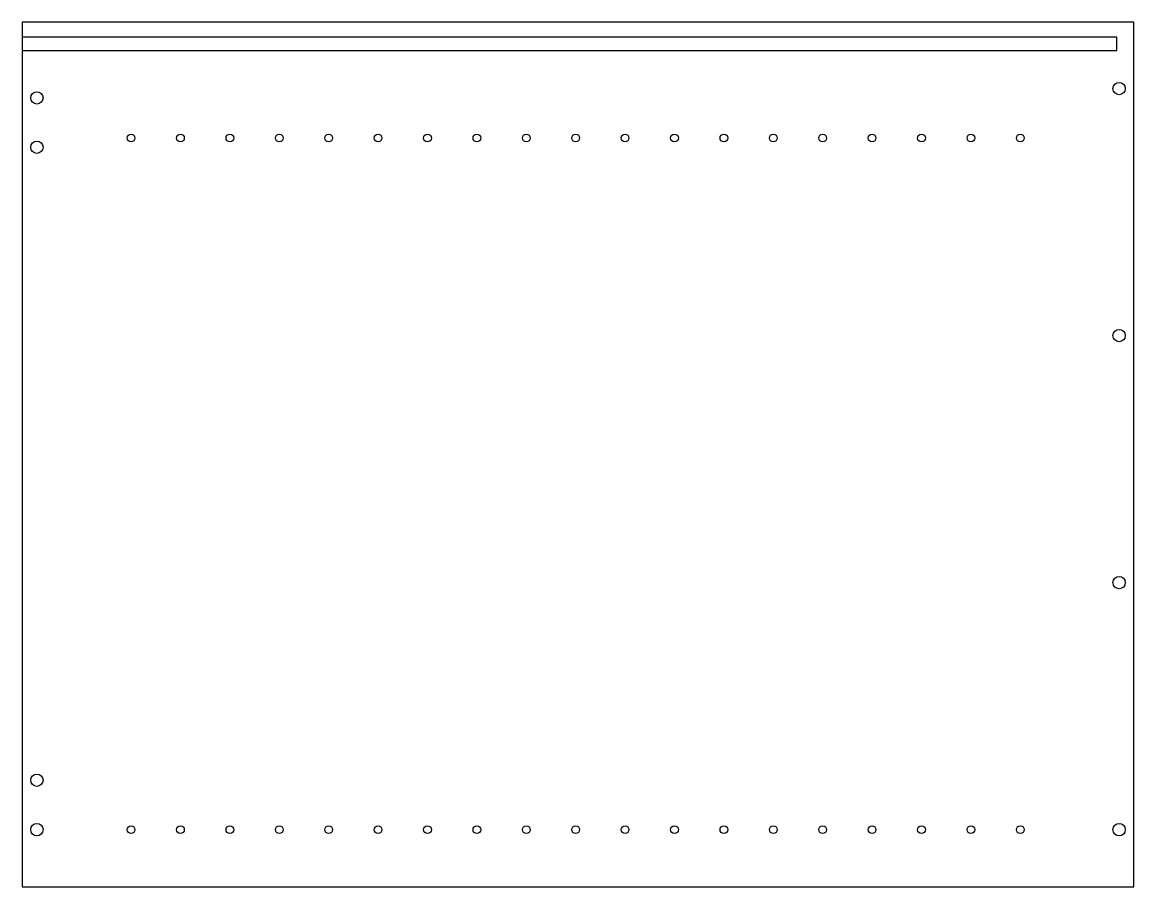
# Model space of a CAD drawing. Extents: x 0 to 720, y 0 to 560.
import ezdxf

# ---------------------------------------------------------------- set-up
doc = ezdxf.new("R2010")
doc.units = 0
for name, color, linetype in [('CONTOUR', 7, 'CONTINUOUS'), ('DRILL_V_D5_Z13', 7, 'CONTINUOUS'), ('DRILL_V_D8_Z12', 7, 'CONTINUOUS'), ('POCKET_Z8', 7, 'CONTINUOUS')]:
    doc.layers.add(name, color=color, linetype=linetype)

msp = doc.modelspace()

# ---------------------------------------------------------------- linework, layer by layer
at = {"layer": 'CONTOUR'}
msp.add_lwpolyline([(0, 0), (720, 0), (720, 560), (0, 560)], close=True, dxfattribs=at)
at = {"layer": 'DRILL_V_D5_Z13'}
for centre in [(70.5, 485), (102.5, 485), (134.5, 485), (166.5, 485), (198.5, 485), (230.5, 485), (262.5, 485), (294.5, 485), (326.5, 485), (358.5, 485), (390.5, 485), (422.5, 485), (454.5, 485), (486.5, 485), (518.5, 485), (550.5, 485), (582.5, 485), (614.5, 485), (646.5, 485), (70.5, 37), (102.5, 37), (134.5, 37), (166.5, 37), (198.5, 37), (230.5, 37), (262.5, 37), (294.5, 37), (326.5, 37), (358.5, 37), (390.5, 37), (422.5, 37), (454.5, 37), (486.5, 37), (518.5, 37), (550.5, 37), (582.5, 37), (614.5, 37), (646.5, 37)]:
    msp.add_circle(centre, 2.5, dxfattribs=at)
at = {"layer": 'DRILL_V_D8_Z12'}
for centre in [(710.5, 517), (9.5, 511), (9.5, 479), (710.5, 357), (710.5, 197), (9.5, 69), (9.5, 37), (710.5, 37)]:
    msp.add_circle(centre, 4, dxfattribs=at)
at = {"layer": 'POCKET_Z8'}
msp.add_lwpolyline([(0, 541.75), (709, 541.75), (709, 550.25), (0, 550.25)], close=True, dxfattribs=at)

doc.saveas('drawing.dxf')
